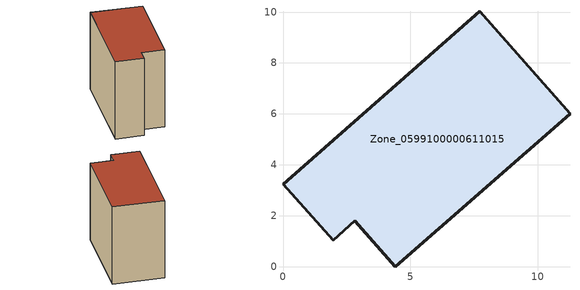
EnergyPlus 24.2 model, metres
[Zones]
Zone_0599100000611015
 floor ground (C_G): 7.73,10.04 11.26,6.01 4.41,0 2.82,1.82 1.97,1.04 0,3.25 z0
 wall outside (C_F): 11.26,6.01 7.73,10.04 0,3.25 1.97,1.04 2.82,1.82 4.41,0 11.26,6.01 z0:8.85
 roof outside (C_R): 7.73,10.04 0,3.25 1.97,1.04 2.82,1.82 4.41,0 11.26,6.01 z8.85
[BUILDING]
Pand.0599100000611015: North Axis=0; Terrain=City; Loads Convergence Tolerance Value=0.04; Temperature Convergence Tolerance Value=0.4; Solar Distribution=FullExterior; Maximum Number of Warmup Days=25; Minimum Number of Warmup Days=1
[Site:Location]
Rotterdam.The.Hague.AP_ZH_NLD Design_Conditions: Latitude=51.96; Longitude=4.45; Time Zone=1; Elevation=-4.5
[SITE:GROUNDTEMPERATURE:BUILDINGSURFACE]
18, 18, 18, 18, 18, 18, 18, 18, 18, 18, 18, 18
[MATERIAL] Thermal Absorptance=0.9; Solar Absorptance=0.7; Visible Absorptance=0.7
Name | Roughness | Thickness | Conductivity | Density | Specific Heat
G.TI.1946 | MediumSmooth | 0.15 | 1 | 540 | 1210
F.TI.1946 | Rough | 0.3 | 0.857143 | 1920 | 840
R.TI.1946 | MediumRough | 0.2 | 0.1 | 1500 | 1000
[CONSTRUCTION]
C_G: G.TI.1946
C_F: F.TI.1946
C_R: R.TI.1946
[ZONE]
Zone_0599100000611015: Type=1; Multiplier=1; Ceiling Height=Autocalculate; Volume=Autocalculate; Floor Area=autocalculate; Part of Total Floor Area=Yes
[ZONEINFILTRATION:DESIGNFLOWRATE]
Infil_Zone_0599100000611015: Zone or ZoneList or Space or SpaceList=Zone_0599100000611015; Schedule=AlwaysOn; Design Flow Rate Calculation Method=Flow/Area; Flow Rate per Floor Area=0.003; Constant Term Coefficient=1; Temperature Term Coefficient=0; Velocity Term Coefficient=0; Velocity Squared Term Coefficient=0
[HVACTEMPLATE:ZONE:IDEALLOADSAIRSYSTEM]
Zone_0599100000611015: Maximum Heating Supply Air Temperature=50; Minimum Cooling Supply Air Temperature=13; Maximum Heating Supply Air Humidity Ratio=0.0156; Minimum Cooling Supply Air Humidity Ratio=0.0077; Heating Limit=NoLimit; Cooling Limit=NoLimit; Dehumidification Control Type=ConstantSensibleHeatRatio; Cooling Sensible Heat Ratio=0.7; Dehumidification Setpoint=60; Humidification Control Type=None; Humidification Setpoint=30; Outdoor Air Method=None; Outdoor Air Flow Rate per Person=0.00944; Outdoor Air Flow Rate per Zone Floor Area=0; Outdoor Air Flow Rate per Zone=0; Demand Controlled Ventilation Type=None; Outdoor Air Economizer Type=NoEconomizer; Heat Recovery Type=None; Sensible Heat Recovery Effectiveness=0.7; Latent Heat Recovery Effectiveness=0.65
[ZONECONTROL:THERMOSTAT]
ThermostatControl_Zone_0599100000611015: Zone or ZoneList=Zone_0599100000611015; Control Type Schedule=DualSetpointControlType; Control 1=Thermostat_Zone_0599100000611015; Temperature Difference Between Cutout And Setpoint=0
[THERMOSTATSETPOINT:DUALSETPOINT]
Thermostat_Zone_0599100000611015: Heating Setpoint Temperature Schedule=HeatingSetpoint_Zone_0599100000611015; Cooling Setpoint Temperature Schedule=CoolingSetpoint_Zone_0599100000611015
[SCHEDULE:COMPACT]
HeatingSetpoint_Zone_0599100000611015: Through: 12/31, For: AllDays, Until: 24:00, 21
CoolingSetpoint_Zone_0599100000611015: Through: 12/31, For: AllDays, Until: 24:00, 24
DualSetpointControlType: Through: 12/31, For: AllDays, Until: 24:00, 4
AlwaysOn: Through: 12/31, For: AllDays, Until: 24:00, 1
